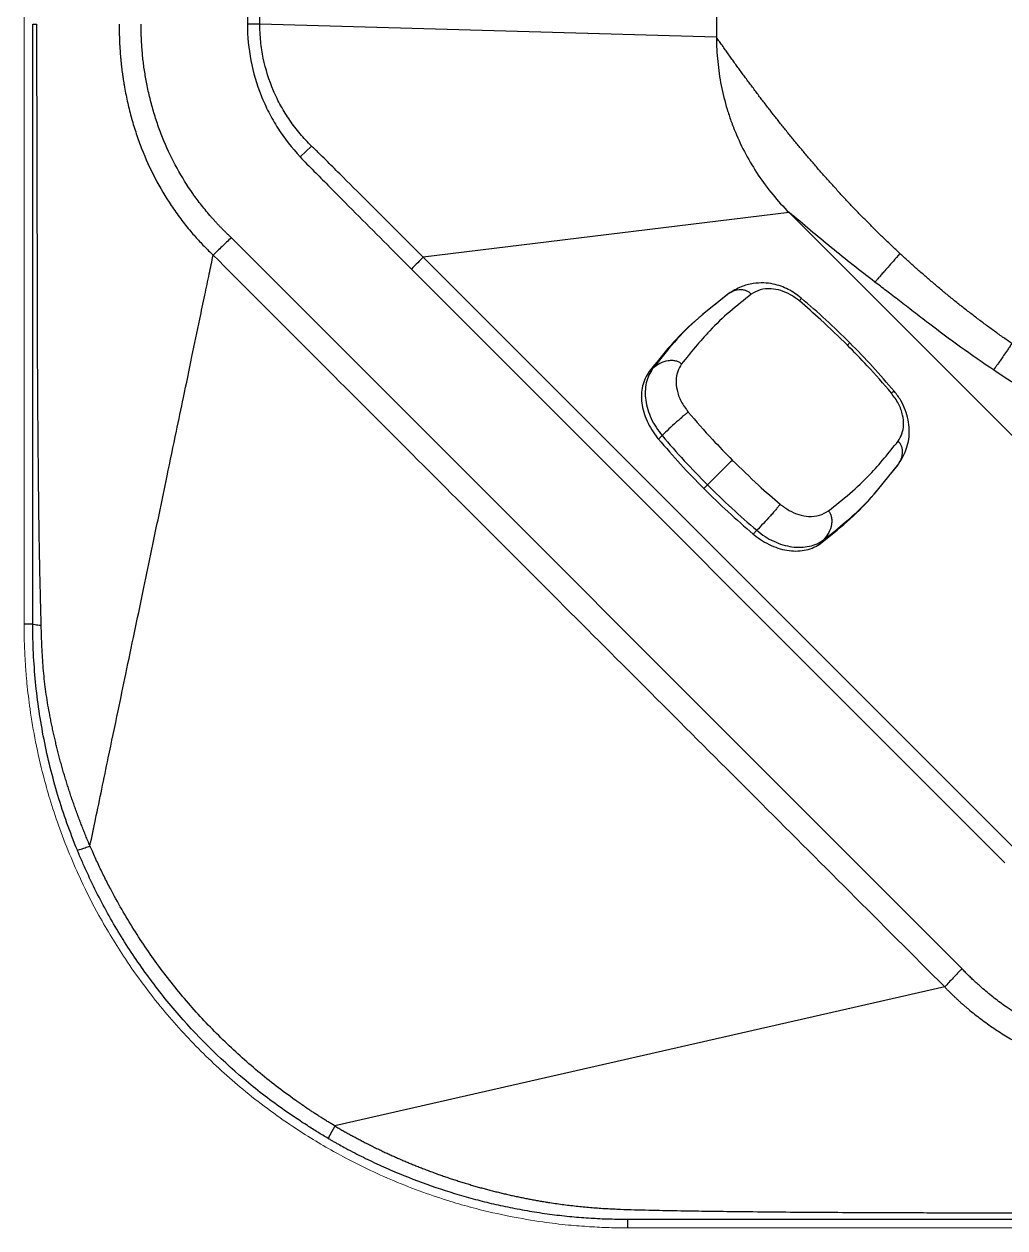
# Model space of a CAD drawing. Header units: inches. Extents: x 0 to 84, y -22 to 124.
# Drawn here: x 0 to 9.56, y 0.5 to 12.23 of the extents above; entities that cross this region are included whole.
import ezdxf

# ---------------------------------------------------------------- set-up
doc = ezdxf.new("R2010")
doc.units = ezdxf.units.IN
doc.header["$MEASUREMENT"] = 0
doc.layers.add('1', color=4, linetype='Continuous')
doc.layers.add('BDIM_CYAN', color=4, linetype='Continuous')

# ---------------------------------------------------------------- blocks, each defined once
blk = doc.blocks.new('sp4')
at = {"layer": 'BDIM_CYAN'}
for p, q in [((-111.259, 16.973), (-111.515, 16.768)), ((-111.3, 16.943), (-111.395, 16.865)), ((-111.503, 16.776), (-111.513, 16.767)), ((-111.519, 16.765), (-111.554, 16.734)), ((-111.513, 16.767), (-111.518, 16.763)), ((-111.998, 16.245), (-112.033, 16.214)), ((-111.952, 15.566), (-111.943, 15.555)), ((-111.908, 15.59), (-111.943, 15.555)), ((-109.809, 15.057), (-109.602, 15.315)), ((-109.714, 15.175), (-109.633, 15.274)), ((-111.466, 15.109), (-111.5, 15.075)), ((-109.839, 15.023), (-109.809, 15.057)), ((-110.986, 14.667), (-111.021, 14.631)), ((-111.021, 14.631), (-111.01, 14.623)), ((-110.331, 14.576), (-110.362, 14.541))]:
    blk.add_line(p, q, dxfattribs=at)
for points, knots in [([(-111.039, 16.967), (-111.046, 16.974), (-111.061, 16.989), (-111.09, 17.003), (-111.123, 17.011), (-111.174, 17.011), (-111.237, 16.991), (-111.278, 16.959), (-111.3, 16.943)], [0, 0, 0, 0, 0.075054, 0.162074, 0.266824, 0.391217, 0.685963, 1, 1, 1, 1]), ([(-110.554, 16.93), (-110.594, 16.961), (-110.656, 17.006), (-110.75, 17.046), (-110.829, 17.069), (-110.92, 17.08), (-111.026, 17.073), (-111.145, 17.043), (-111.219, 16.998), (-111.259, 16.973)], [0, 0, 0, 0, 0.1956, 0.29549, 0.399722, 0.51973, 0.657908, 0.816947, 1, 1, 1, 1]), ([(-110.57, 16.901), (-110.598, 16.923), (-110.655, 16.966), (-110.751, 17.006), (-110.852, 17.025), (-110.955, 17.016), (-111.011, 16.983), (-111.039, 16.967)], [0, 0, 0, 0, 0.1866606, 0.3733738, 0.5600009, 0.7800108, 1, 1, 1, 1]), ([(-111.039, 16.967), (-111.11, 16.911), (-111.252, 16.8), (-111.484, 16.579), (-111.629, 16.399), (-111.718, 16.288)], [0, 0, 0, 0, 0.280017, 0.560061, 1, 1, 1, 1]), ([(-110.57, 16.901), (-110.566, 16.907), (-110.557, 16.919), (-110.552, 16.928), (-110.553, 16.929), (-110.554, 16.93)], [0, 0, 0, 0, 0.30036, 0.64865, 1, 1, 1, 1]), ([(-110.103, 16.471), (-110.188, 16.554), (-110.339, 16.702), (-110.499, 16.841), (-110.57, 16.901)], [0, 0, 0, 0, 0.559986, 1, 1, 1, 1]), ([(-110.08, 16.494), (-110.157, 16.57), (-110.31, 16.72), (-110.472, 16.86), (-110.554, 16.93)], [0, 0, 0, 0, 0.499989, 1, 1, 1, 1]), ([(-111.567, 16.721), (-111.575, 16.714), (-111.668, 16.638), (-111.828, 16.471), (-111.965, 16.299), (-112.034, 16.213)], [0, 0, 0, 0, 0.04453, 0.522255, 1, 1, 1, 1]), ([(-111.518, 16.763), (-111.53, 16.753), (-111.628, 16.674), (-111.792, 16.503), (-111.929, 16.331), (-111.998, 16.245)], [0, 0, 0, 0, 0.067495, 0.533752, 1, 1, 1, 1]), ([(-110.103, 16.471), (-110.098, 16.476), (-110.088, 16.487), (-110.081, 16.494), (-110.081, 16.494), (-110.081, 16.494)], [0, 0, 0, 0, 0.302725, 0.653765, 1, 1, 1, 1]), ([(-109.674, 16.004), (-109.751, 16.094), (-109.889, 16.254), (-110.038, 16.405), (-110.103, 16.471)], [0, 0, 0, 0, 0.559986, 1, 1, 1, 1]), ([(-109.645, 16.02), (-109.715, 16.102), (-109.855, 16.264), (-110.005, 16.418), (-110.08, 16.494)], [0, 0, 0, 0, 0.500011, 1, 1, 1, 1]), ([(-111.718, 16.288), (-111.726, 16.294), (-111.744, 16.307), (-111.776, 16.318), (-111.812, 16.322), (-111.867, 16.318), (-111.934, 16.294), (-111.976, 16.262), (-111.998, 16.245)], [0, 0, 0, 0, 0.075054, 0.162074, 0.266825, 0.391217, 0.685963, 1, 1, 1, 1]), ([(-112.034, 16.213), (-112.048, 16.192), (-112.075, 16.149), (-112.1, 16.074), (-112.111, 15.993), (-112.108, 15.907), (-112.089, 15.818), (-112.056, 15.731), (-112.011, 15.645), (-111.972, 15.592), (-111.952, 15.566)], [0, 0, 0, 0, 0.125117, 0.250217, 0.375217, 0.500028, 0.624818, 0.749795, 0.874889, 1, 1, 1, 1]), ([(-111.998, 16.245), (-112.012, 16.223), (-112.04, 16.18), (-112.064, 16.104), (-112.075, 16.021), (-112.07, 15.934), (-112.05, 15.844), (-112.016, 15.755), (-111.969, 15.669), (-111.928, 15.617), (-111.908, 15.59)], [0, 0, 0, 0, 0.125614, 0.249921, 0.374322, 0.500224, 0.626008, 0.750296, 0.874495, 1, 1, 1, 1]), ([(-111.718, 16.288), (-111.732, 16.265), (-111.761, 16.217), (-111.775, 16.129), (-111.766, 16.029), (-111.728, 15.92), (-111.678, 15.852), (-111.653, 15.819)], [0, 0, 0, 0, 0.1868454, 0.373701, 0.5604087, 0.7802215, 1, 1, 1, 1]), ([(-109.674, 16.004), (-109.668, 16.008), (-109.656, 16.017), (-109.647, 16.022), (-109.646, 16.021), (-109.645, 16.02)], [0, 0, 0, 0, 0.300309, 0.648555, 1, 1, 1, 1]), ([(-109.609, 15.534), (-109.595, 15.558), (-109.566, 15.605), (-109.552, 15.694), (-109.561, 15.794), (-109.599, 15.902), (-109.649, 15.97), (-109.674, 16.004)], [0, 0, 0, 0, 0.186845, 0.373701, 0.560409, 0.780222, 1, 1, 1, 1]), ([(-109.602, 15.315), (-109.587, 15.339), (-109.555, 15.387), (-109.523, 15.469), (-109.502, 15.556), (-109.497, 15.649), (-109.507, 15.745), (-109.536, 15.841), (-109.58, 15.936), (-109.623, 15.992), (-109.645, 16.02)], [0, 0, 0, 0, 0.112495, 0.228159, 0.347147, 0.470402, 0.598132, 0.728352, 0.861827, 1, 1, 1, 1]), ([(-111.653, 15.819), (-111.66, 15.813), (-111.674, 15.803), (-111.702, 15.78), (-111.733, 15.752), (-111.783, 15.708), (-111.845, 15.651), (-111.886, 15.611), (-111.908, 15.59)], [0, 0, 0, 0, 0.075049, 0.162076, 0.266841, 0.391246, 0.685996, 1, 1, 1, 1]), ([(-111.653, 15.819), (-111.576, 15.729), (-111.437, 15.569), (-111.289, 15.418), (-111.224, 15.351)], [0, 0, 0, 0, 0.559986, 1, 1, 1, 1]), ([(-111.943, 15.555), (-111.872, 15.473), (-111.73, 15.308), (-111.578, 15.151), (-111.502, 15.073)], [0, 0, 0, 0, 0.499999, 1, 1, 1, 1]), ([(-110.287, 14.856), (-110.217, 14.912), (-110.075, 15.023), (-109.843, 15.244), (-109.697, 15.424), (-109.609, 15.534)], [0, 0, 0, 0, 0.280017, 0.560061, 1, 1, 1, 1]), ([(-109.633, 15.274), (-109.616, 15.295), (-109.584, 15.337), (-109.565, 15.4), (-109.565, 15.451), (-109.572, 15.484), (-109.587, 15.512), (-109.602, 15.527), (-109.609, 15.534)], [0, 0, 0, 0, 0.3139674, 0.6087214, 0.7331403, 0.8379208, 0.9249567, 1, 1, 1, 1]), ([(-111.224, 15.351), (-111.23, 15.345), (-111.242, 15.333), (-111.268, 15.307), (-111.297, 15.278), (-111.344, 15.231), (-111.404, 15.171), (-111.445, 15.13), (-111.466, 15.109)], [0, 0, 0, 0, 0.075048, 0.162077, 0.266843, 0.39125, 0.686, 1, 1, 1, 1]), ([(-111.224, 15.351), (-111.139, 15.268), (-110.988, 15.12), (-110.828, 14.982), (-110.757, 14.921)], [0, 0, 0, 0, 0.559986, 1, 1, 1, 1]), ([(-111.502, 15.073), (-111.424, 14.997), (-111.268, 14.845), (-111.103, 14.703), (-111.021, 14.631)], [0, 0, 0, 0, 0.500001, 1, 1, 1, 1]), ([(-110.331, 14.576), (-110.245, 14.645), (-110.073, 14.782), (-109.901, 14.947), (-109.821, 15.045), (-109.81, 15.059)], [0, 0, 0, 0, 0.463786, 0.92758, 1, 1, 1, 1]), ([(-110.757, 14.921), (-110.762, 14.915), (-110.773, 14.901), (-110.796, 14.873), (-110.823, 14.841), (-110.867, 14.792), (-110.924, 14.73), (-110.965, 14.688), (-110.986, 14.667)], [0, 0, 0, 0, 0.075048, 0.162077, 0.266845, 0.391253, 0.686004, 1, 1, 1, 1]), ([(-110.757, 14.921), (-110.729, 14.9), (-110.671, 14.857), (-110.576, 14.817), (-110.474, 14.798), (-110.372, 14.807), (-110.316, 14.84), (-110.287, 14.856)], [0, 0, 0, 0, 0.186661, 0.373374, 0.560001, 0.780011, 1, 1, 1, 1]), ([(-110.363, 14.54), (-110.277, 14.609), (-110.104, 14.746), (-109.937, 14.906), (-109.861, 14.999), (-109.854, 15.007)], [0, 0, 0, 0, 0.477462, 0.954902, 1, 1, 1, 1]), ([(-110.287, 14.856), (-110.281, 14.848), (-110.269, 14.83), (-110.258, 14.798), (-110.254, 14.762), (-110.258, 14.707), (-110.282, 14.64), (-110.314, 14.598), (-110.331, 14.576)], [0, 0, 0, 0, 0.075043, 0.162079, 0.26686, 0.391279, 0.686033, 1, 1, 1, 1]), ([(-110.986, 14.667), (-110.959, 14.646), (-110.907, 14.605), (-110.82, 14.558), (-110.732, 14.524), (-110.642, 14.504), (-110.555, 14.499), (-110.472, 14.51), (-110.396, 14.534), (-110.353, 14.562), (-110.331, 14.576)], [0, 0, 0, 0, 0.1255049, 0.2497039, 0.3739919, 0.4997761, 0.6256777, 0.7500786, 0.8743863, 1, 1, 1, 1]), ([(-111.01, 14.623), (-110.984, 14.603), (-110.931, 14.563), (-110.845, 14.518), (-110.757, 14.485), (-110.669, 14.467), (-110.583, 14.463), (-110.502, 14.474), (-110.427, 14.499), (-110.384, 14.526), (-110.363, 14.54)], [0, 0, 0, 0, 0.125112, 0.250206, 0.375182, 0.499972, 0.624783, 0.749783, 0.874883, 1, 1, 1, 1])]:
    blk.add_open_spline(points, degree=3, knots=knots, dxfattribs=at)
for points in [[(-111.908, 15.59), (-111.837, 15.508), (-111.694, 15.343), (-111.542, 15.187), (-111.466, 15.109)], [(-111.466, 15.109), (-111.388, 15.033), (-111.232, 14.88), (-111.068, 14.738), (-110.986, 14.667)]]:
    blk.add_open_spline(points, degree=3, dxfattribs=at)
blk = doc.blocks.new('2020 RELAY')
at = {"layer": '1', "linetype": 'Continuous', "lineweight": 18}
for p, q in [((0, 5.882), (0, 78.2)), ((78.2, 0), (5.882, 0))]:
    blk.add_line(p, q, dxfattribs=at)
at = {"layer": '1', "color": 3, "linetype": 'Continuous', "lineweight": 25}
for p, q in [((6.747, 15.541), (6.747, 11.599)), ((2.298, 11.726), (2.176, 11.726)), ((6.747, 11.599), (2.298, 11.726)), ((2.802, 10.538), (2.69, 10.434)), ((7.454, 9.892), (3.889, 9.457)), ((7.454, 9.892), (11.294, 6.052)), ((9.139, 2.527), (2.019, 9.647)), ((9.673, 3.673), (3.889, 9.457)), ((3.774, 9.341), (9.558, 3.558)), ((0.085, 5.882), (0, 5.882)), ((8.971, 2.348), (3.029, 0.993)), ((5.882, 0), (5.882, 0.085))]:
    blk.add_line(p, q, dxfattribs=at)
at = {"layer": '1', "color": 3, "linetype": 'Continuous', "lineweight": 25, "flags": 128}
for points in [[(2.176, 28.428), (2.176, 27.928), (2.176, 25.928), (2.176, 17.928), (2.176, 11.726)], [(2.298, 11.726), (2.298, 12.226), (2.298, 14.226), (2.298, 22.226), (2.298, 23.273), (2.298, 28.428)]]:
    blk.add_lwpolyline(points, dxfattribs=at)
at = {"layer": '1', "color": 3, "linetype": 'Continuous', "lineweight": 25}
for points, knots in [([(0.085, 5.882), (0.085, 6.004), (0.085, 6.126), (0.085, 6.371), (0.085, 6.494), (0.085, 6.738), (0.085, 6.859), (0.085, 7.103), (0.085, 7.225), (0.085, 7.59), (0.085, 7.834), (0.085, 8.32), (0.085, 8.563), (0.085, 9.05), (0.085, 9.293), (0.085, 9.78), (0.085, 10.024), (0.085, 10.755), (0.085, 11.241), (0.085, 11.728)], [0, 0, 0, 0, 0.0625, 0.0625, 0.125, 0.125, 0.1875, 0.1875, 0.25, 0.25, 0.375, 0.375, 0.5, 0.5, 0.625, 0.625, 0.75, 0.75, 1, 1, 1, 1]), ([(0.926, 11.728), (0.926, 11.715), (0.926, 11.691), (0.927, 11.654), (0.928, 11.618), (0.929, 11.582), (0.93, 11.546), (0.932, 11.511), (0.935, 11.476), (0.937, 11.441), (0.94, 11.407), (0.943, 11.373), (0.947, 11.339), (0.95, 11.306), (0.954, 11.273), (0.959, 11.241), (0.963, 11.209), (0.968, 11.177), (0.973, 11.145), (0.986, 11.072), (1.008, 10.959), (1.047, 10.807), (1.092, 10.659), (1.163, 10.463), (1.27, 10.226), (1.404, 10), (1.525, 9.829), (1.604, 9.73), (1.667, 9.658), (1.71, 9.61), (1.754, 9.564), (1.798, 9.52), (1.828, 9.491), (1.842, 9.477)], [0, 0, 0, 0, 0.014825, 0.029513, 0.044064, 0.058479, 0.072761, 0.086909, 0.100924, 0.114808, 0.128561, 0.142183, 0.155676, 0.16904, 0.182276, 0.195384, 0.208365, 0.221219, 0.233947, 0.24655, 0.310276, 0.372935, 0.434602, 0.495372, 0.622613, 0.747036, 0.810304, 0.87325, 0.899329, 0.925023, 0.950354, 0.975339, 1, 1, 1, 1]), ([(0.167, 5.868), (0.167, 5.895), (0.165, 5.949), (0.163, 6.031), (0.161, 6.112), (0.159, 6.193), (0.157, 6.274), (0.155, 6.356), (0.153, 6.438), (0.152, 6.52), (0.149, 6.658), (0.146, 6.849), (0.143, 7.095), (0.14, 7.38), (0.137, 7.705), (0.134, 8.071), (0.132, 8.438), (0.131, 8.844), (0.13, 9.291), (0.129, 9.778), (0.128, 10.265), (0.126, 10.752), (0.126, 11.24), (0.125, 11.565), (0.125, 11.728)], [0, 0, 0, 0, 0.013984, 0.027857, 0.041671, 0.055481, 0.069338, 0.083268, 0.097273, 0.111345, 0.125458, 0.167738, 0.20955, 0.251104, 0.313582, 0.376126, 0.438638, 0.501088, 0.584257, 0.667349, 0.75042, 0.833532, 0.916739, 1, 1, 1, 1]), ([(2.019, 9.647), (2.012, 9.654), (1.997, 9.668), (1.975, 9.689), (1.952, 9.711), (1.93, 9.733), (1.908, 9.756), (1.886, 9.779), (1.865, 9.803), (1.843, 9.826), (1.797, 9.879), (1.729, 9.961), (1.614, 10.115), (1.486, 10.322), (1.38, 10.542), (1.31, 10.724), (1.264, 10.863), (1.226, 11.004), (1.2, 11.12), (1.184, 11.211), (1.173, 11.275), (1.164, 11.339), (1.157, 11.403), (1.151, 11.468), (1.146, 11.532), (1.143, 11.597), (1.141, 11.662), (1.141, 11.706), (1.141, 11.727)], [0, 0, 0, 0, 0.013229, 0.026547, 0.039955, 0.053457, 0.067054, 0.080749, 0.094542, 0.108437, 0.122434, 0.184598, 0.245823, 0.370658, 0.49756, 0.560254, 0.622939, 0.685779, 0.748939, 0.776802, 0.804643, 0.832475, 0.860312, 0.888165, 0.916047, 0.943972, 0.971952, 1, 1, 1, 1]), ([(2.176, 11.726), (2.176, 11.606), (2.188, 11.488), (2.232, 11.257), (2.265, 11.143), (2.321, 11.005), (2.333, 10.977), (2.357, 10.922), (2.37, 10.896), (2.411, 10.816), (2.44, 10.765), (2.536, 10.615), (2.608, 10.522), (2.69, 10.434)], [0, 0, 0, 0, 0.25, 0.25, 0.5, 0.5, 0.5625, 0.5625, 0.625, 0.625, 0.75, 0.75, 1, 1, 1, 1]), ([(2.802, 10.538), (2.782, 10.558), (2.763, 10.577), (2.725, 10.618), (2.707, 10.638), (2.654, 10.701), (2.621, 10.745), (2.559, 10.835), (2.53, 10.881), (2.49, 10.954), (2.477, 10.978), (2.453, 11.028), (2.441, 11.053), (2.387, 11.181), (2.354, 11.286), (2.32, 11.449), (2.312, 11.504), (2.303, 11.587), (2.301, 11.615), (2.299, 11.657), (2.298, 11.677), (2.298, 11.702), (2.298, 11.712), (2.298, 11.719), (2.298, 11.723), (2.298, 11.726)], [0, 0, 0, 0, 0.0625, 0.0625, 0.125, 0.125, 0.25, 0.25, 0.375, 0.375, 0.4375, 0.4375, 0.5, 0.5, 0.75, 0.75, 0.875, 0.875, 0.9375, 0.9375, 0.96875, 0.984375, 0.992187, 0.992187, 1, 1, 1, 1]), ([(6.747, 11.599), (6.747, 11.52), (6.755, 11.362), (6.789, 11.127), (6.838, 10.935), (6.878, 10.813), (6.898, 10.758), (6.907, 10.735), (6.914, 10.716), (6.92, 10.702), (6.925, 10.689), (6.959, 10.606), (7.029, 10.459), (7.151, 10.255), (7.292, 10.065), (7.398, 9.948), (7.454, 9.892)], [0, 0, 0, 0, 0.125, 0.25, 0.375, 0.4375, 0.453125, 0.46875, 0.476562, 0.484375, 0.492188, 0.5, 0.625, 0.75, 0.875, 1, 1, 1, 1]), ([(8.534, 9.493), (8.521, 9.505), (8.494, 9.53), (8.454, 9.568), (8.415, 9.606), (8.375, 9.644), (8.336, 9.682), (8.297, 9.72), (8.259, 9.758), (8.221, 9.797), (8.183, 9.835), (8.145, 9.874), (8.107, 9.913), (8.07, 9.952), (8.033, 9.99), (7.997, 10.03), (7.96, 10.069), (7.924, 10.108), (7.888, 10.147), (7.853, 10.187), (7.818, 10.226), (7.782, 10.266), (7.748, 10.306), (7.713, 10.345), (7.679, 10.385), (7.644, 10.425), (7.611, 10.465), (7.577, 10.505), (7.544, 10.545), (7.51, 10.585), (7.477, 10.626), (7.445, 10.666), (7.412, 10.706), (7.38, 10.747), (7.348, 10.787), (7.316, 10.828), (7.284, 10.868), (7.253, 10.909), (7.222, 10.949), (7.19, 10.99), (7.16, 11.03), (7.129, 11.071), (7.099, 11.112), (7.068, 11.152), (7.038, 11.193), (7.008, 11.233), (6.979, 11.274), (6.949, 11.315), (6.92, 11.355), (6.89, 11.396), (6.861, 11.437), (6.833, 11.477), (6.804, 11.518), (6.775, 11.558), (6.756, 11.585), (6.747, 11.599)], [0, 0, 0, 0, 0.018787, 0.0375807, 0.0563808, 0.0751871, 0.0939995, 0.1128179, 0.131642, 0.1504715, 0.1693065, 0.1881466, 0.2069917, 0.2258415, 0.2446959, 0.2635547, 0.2824177, 0.3012846, 0.3201553, 0.3390295, 0.357907, 0.3767877, 0.3956712, 0.4145574, 0.4334462, 0.4523374, 0.4712308, 0.490126, 0.5090229, 0.5279211, 0.5468205, 0.5657207, 0.5846214, 0.6035225, 0.6224236, 0.6413245, 0.6602248, 0.6791243, 0.6980227, 0.7169197, 0.735815, 0.7547083, 0.7735993, 0.7924878, 0.8113733, 0.8302557, 0.8491345, 0.8680095, 0.8868803, 0.9057466, 0.9246082, 0.9434647, 0.9623157, 0.9811609, 1, 1, 1, 1]), ([(3.889, 9.457), (3.709, 9.637), (3.528, 9.818), (3.256, 10.089), (3.166, 10.179), (3.03, 10.314), (2.985, 10.359), (2.917, 10.427), (2.894, 10.449), (2.86, 10.483), (2.849, 10.494), (2.826, 10.516), (2.814, 10.527), (2.802, 10.538)], [0, 0, 0, 0, 0.5, 0.5, 0.75, 0.75, 0.875, 0.875, 0.9375, 0.9375, 0.96875, 0.96875, 1, 1, 1, 1]), ([(2.69, 10.434), (2.712, 10.41), (2.734, 10.387), (2.779, 10.342), (2.802, 10.319), (2.87, 10.251), (2.915, 10.205), (3.05, 10.068), (3.14, 9.977), (3.412, 9.704), (3.593, 9.523), (3.774, 9.341)], [0, 0, 0, 0, 0.0625, 0.0625, 0.125, 0.125, 0.25, 0.25, 0.5, 0.5, 1, 1, 1, 1]), ([(2.019, 9.647), (1.989, 9.618), (1.959, 9.589), (1.899, 9.532), (1.87, 9.504), (1.842, 9.477)], [0, 0, 0, 0, 0.5, 0.5, 1, 1, 1, 1]), ([(0.642, 3.722), (0.66, 3.808), (0.699, 3.992), (0.758, 4.278), (0.831, 4.631), (0.91, 5.004), (0.994, 5.412), (1.075, 5.796), (1.156, 6.185), (1.236, 6.567), (1.315, 6.946), (1.398, 7.345), (1.477, 7.726), (1.558, 8.113), (1.634, 8.476), (1.703, 8.809), (1.759, 9.078), (1.803, 9.287), (1.83, 9.417), (1.842, 9.477)], [0, 0, 0, 0, 0.044931, 0.096191, 0.148732, 0.228718, 0.290778, 0.361245, 0.429108, 0.493772, 0.560395, 0.626299, 0.701746, 0.758826, 0.828076, 0.891353, 0.932152, 0.968364, 1, 1, 1, 1]), ([(1.843, 9.477), (2.127, 9.192), (2.7, 8.619), (3.565, 7.754), (4.44, 6.879), (5.326, 5.993), (6.223, 5.096), (7.131, 4.189), (8.048, 3.271), (8.662, 2.657), (8.971, 2.348)], [0, 0, 0, 0, 0.119909, 0.241189, 0.363918, 0.48818, 0.614035, 0.741389, 0.870097, 1, 1, 1, 1]), ([(3.889, 9.457), (3.873, 9.441), (3.855, 9.423), (3.816, 9.383), (3.795, 9.362), (3.774, 9.341)], [0, 0, 0, 0, 0.5, 0.5, 1, 1, 1, 1]), ([(9.625, 8.616), (9.61, 8.626), (9.58, 8.647), (9.534, 8.679), (9.49, 8.711), (9.445, 8.743), (9.4, 8.776), (9.356, 8.808), (9.313, 8.841), (9.269, 8.874), (9.226, 8.907), (9.183, 8.94), (9.14, 8.974), (9.098, 9.007), (9.056, 9.041), (9.014, 9.075), (8.973, 9.109), (8.932, 9.143), (8.891, 9.178), (8.85, 9.212), (8.81, 9.247), (8.769, 9.281), (8.73, 9.316), (8.69, 9.351), (8.651, 9.387), (8.612, 9.422), (8.573, 9.457), (8.547, 9.481), (8.534, 9.493)], [0, 0, 0, 0, 0.038279, 0.076572, 0.114879, 0.153201, 0.191538, 0.229888, 0.268254, 0.306634, 0.345029, 0.383439, 0.421863, 0.460302, 0.498756, 0.537224, 0.575707, 0.614205, 0.652717, 0.691245, 0.729788, 0.768346, 0.806919, 0.845507, 0.88411, 0.922726, 0.961356, 1, 1, 1, 1]), ([(9.447, 8.358), (9.34, 8.429), (9.123, 8.58), (8.861, 8.776), (8.666, 8.926), (8.528, 9.032), (8.401, 9.131), (8.326, 9.188), (8.291, 9.215)], [0, 0, 0, 0, 0.25, 0.5, 0.625, 0.75, 0.875, 1, 1, 1, 1]), ([(9.625, 8.616), (9.617, 8.604), (9.602, 8.581), (9.574, 8.541), (9.544, 8.497), (9.515, 8.456), (9.485, 8.413), (9.461, 8.378), (9.451, 8.363), (9.447, 8.358)], [0, 0, 0, 0, 0.0625, 0.125, 0.25, 0.375, 0.5, 0.75, 1, 1, 1, 1]), ([(12.127, 6.984), (12.094, 6.997), (12.024, 7.023), (11.919, 7.064), (11.839, 7.097), (11.787, 7.118), (11.752, 7.132), (11.691, 7.157), (11.572, 7.208), (11.339, 7.309), (11.023, 7.456), (10.67, 7.633), (10.337, 7.812), (10.024, 7.992), (9.727, 8.174), (9.539, 8.296), (9.447, 8.358)], [0, 0, 0, 0, 0.0139531, 0.0295781, 0.0452031, 0.0491094, 0.0530156, 0.0608281, 0.0764531, 0.1077031, 0.1702031, 0.2327031, 0.2952031, 0.3577031, 0.4202031, 0.4827031, 0.4827031, 0.4827031, 0.4827031]), ([(0.167, 5.868), (0.143, 5.87), (0.123, 5.872), (0.095, 5.877), (0.087, 5.879), (0.085, 5.882)], [0, 0, 0, 0, 0.5, 0.5, 1, 1, 1, 1]), ([(0.519, 3.681), (0.483, 3.768), (0.449, 3.856), (0.387, 4.033), (0.357, 4.122), (0.276, 4.393), (0.231, 4.575), (0.176, 4.852), (0.16, 4.945), (0.133, 5.131), (0.121, 5.224), (0.103, 5.412), (0.096, 5.506), (0.087, 5.693), (0.085, 5.787), (0.085, 5.882)], [0, 0, 0, 0, 0.125, 0.125, 0.25, 0.25, 0.5, 0.5, 0.625, 0.625, 0.75, 0.75, 0.875, 0.875, 1, 1, 1, 1]), ([(0.642, 3.722), (0.635, 3.738), (0.621, 3.771), (0.601, 3.82), (0.581, 3.87), (0.562, 3.919), (0.542, 3.969), (0.524, 4.019), (0.505, 4.069), (0.488, 4.119), (0.47, 4.169), (0.453, 4.219), (0.436, 4.27), (0.42, 4.321), (0.405, 4.371), (0.389, 4.422), (0.375, 4.473), (0.36, 4.525), (0.346, 4.576), (0.333, 4.627), (0.32, 4.679), (0.308, 4.73), (0.296, 4.782), (0.284, 4.834), (0.273, 4.886), (0.262, 4.938), (0.252, 4.99), (0.239, 5.059), (0.224, 5.144), (0.209, 5.247), (0.197, 5.35), (0.187, 5.453), (0.18, 5.557), (0.174, 5.66), (0.17, 5.764), (0.168, 5.833), (0.167, 5.868)], [0, 0, 0, 0, 0.0241037, 0.0481976, 0.072283, 0.0963611, 0.1204331, 0.1444999, 0.1685621, 0.1926193, 0.2166709, 0.2407164, 0.2647556, 0.2887884, 0.312816, 0.3368393, 0.3608596, 0.3848782, 0.4088958, 0.4329115, 0.4569239, 0.4809318, 0.504934, 0.5289308, 0.5529266, 0.5769263, 0.6009341, 0.6249545, 0.6718263, 0.7186983, 0.7655423, 0.8123773, 0.8592332, 0.9061217, 0.9530445, 1, 1, 1, 1]), ([(0.519, 3.681), (0.52, 3.68), (0.524, 3.681), (0.536, 3.684), (0.545, 3.687), (0.567, 3.694), (0.58, 3.699), (0.609, 3.709), (0.625, 3.715), (0.642, 3.722)], [0, 0, 0, 0, 0.25, 0.25, 0.5, 0.5, 0.75, 0.75, 1, 1, 1, 1]), ([(2.964, 0.872), (2.93, 0.892), (2.895, 0.912), (2.827, 0.954), (2.794, 0.975), (2.693, 1.039), (2.628, 1.083), (2.433, 1.218), (2.308, 1.313), (1.945, 1.614), (1.719, 1.833), (1.458, 2.133), (1.407, 2.194), (1.308, 2.318), (1.26, 2.381), (1.119, 2.572), (1.031, 2.702), (0.866, 2.97), (0.788, 3.108), (0.681, 3.319), (0.647, 3.39), (0.597, 3.498), (0.581, 3.534), (0.557, 3.589), (0.549, 3.607), (0.534, 3.644), (0.526, 3.662), (0.519, 3.681)], [0, 0, 0, 0, 0.03125, 0.03125, 0.0625, 0.0625, 0.125, 0.125, 0.25, 0.25, 0.5, 0.5, 0.5625, 0.5625, 0.625, 0.625, 0.75, 0.75, 0.875, 0.875, 0.9375, 0.9375, 0.96875, 0.96875, 0.984375, 0.984375, 1, 1, 1, 1]), ([(3.029, 0.993), (3.018, 1), (2.996, 1.013), (2.963, 1.033), (2.93, 1.054), (2.898, 1.074), (2.865, 1.095), (2.833, 1.116), (2.8, 1.137), (2.768, 1.158), (2.736, 1.18), (2.705, 1.202), (2.673, 1.224), (2.59, 1.282), (2.456, 1.381), (2.277, 1.524), (2.104, 1.675), (1.88, 1.885), (1.615, 2.164), (1.325, 2.524), (1.065, 2.904), (0.89, 3.209), (0.779, 3.425), (0.721, 3.546), (0.68, 3.637), (0.654, 3.695), (0.646, 3.713), (0.642, 3.722)], [0, 0, 0, 0, 0.010462, 0.020963, 0.031472, 0.041963, 0.052437, 0.062897, 0.07335, 0.083795, 0.094233, 0.104665, 0.115089, 0.125506, 0.187878, 0.250114, 0.312316, 0.37458, 0.499703, 0.625394, 0.750197, 0.874816, 0.911241, 0.947743, 0.984316, 0.992187, 1, 1, 1, 1]), ([(9.139, 2.527), (9.11, 2.497), (9.082, 2.466), (9.025, 2.406), (8.997, 2.376), (8.971, 2.348)], [0, 0, 0, 0, 0.5, 0.5, 1, 1, 1, 1]), ([(11.22, 1.642), (11.208, 1.642), (11.185, 1.642), (11.15, 1.643), (11.116, 1.644), (11.081, 1.645), (11.047, 1.647), (11.012, 1.649), (10.978, 1.651), (10.944, 1.654), (10.91, 1.658), (10.875, 1.661), (10.841, 1.666), (10.807, 1.67), (10.773, 1.675), (10.739, 1.68), (10.705, 1.686), (10.672, 1.692), (10.601, 1.706), (10.494, 1.73), (10.353, 1.77), (10.214, 1.817), (10.033, 1.889), (9.814, 1.996), (9.608, 2.124), (9.453, 2.238), (9.366, 2.31), (9.306, 2.363), (9.269, 2.396), (9.234, 2.429), (9.201, 2.462), (9.169, 2.494), (9.149, 2.516), (9.139, 2.527)], [0, 0, 0, 0, 0.014904, 0.029787, 0.04465, 0.059496, 0.074327, 0.089144, 0.103949, 0.118745, 0.133533, 0.148316, 0.163095, 0.177873, 0.192651, 0.207432, 0.222217, 0.237009, 0.251809, 0.314932, 0.377905, 0.4409, 0.504086, 0.629975, 0.754624, 0.816335, 0.877749, 0.899605, 0.920858, 0.941516, 0.961587, 0.981078, 1, 1, 1, 1]), ([(8.971, 2.348), (8.978, 2.341), (8.991, 2.326), (9.012, 2.305), (9.034, 2.283), (9.056, 2.262), (9.079, 2.24), (9.102, 2.218), (9.126, 2.196), (9.151, 2.175), (9.176, 2.153), (9.233, 2.105), (9.323, 2.034), (9.449, 1.944), (9.579, 1.86), (9.715, 1.783), (9.855, 1.713), (9.972, 1.662), (10.062, 1.626), (10.125, 1.603), (10.188, 1.581), (10.252, 1.56), (10.317, 1.541), (10.383, 1.523), (10.449, 1.506), (10.516, 1.491), (10.583, 1.477), (10.651, 1.465), (10.72, 1.454), (10.79, 1.444), (10.86, 1.436), (10.931, 1.429), (11.002, 1.424), (11.074, 1.42), (11.147, 1.418), (11.195, 1.417), (11.22, 1.417)], [0, 0, 0, 0, 0.011854, 0.023886, 0.036099, 0.048496, 0.06108, 0.073852, 0.086816, 0.099974, 0.113326, 0.126873, 0.188452, 0.250944, 0.312541, 0.374599, 0.437246, 0.500631, 0.527261, 0.553974, 0.580782, 0.607695, 0.634718, 0.661861, 0.689132, 0.716538, 0.74409, 0.771794, 0.79966, 0.827697, 0.855913, 0.884316, 0.912917, 0.941724, 0.970748, 1, 1, 1, 1]), ([(3.029, 0.993), (3.028, 0.991), (3.025, 0.985), (3.02, 0.978), (3.016, 0.97), (3.012, 0.963), (3.008, 0.956), (3.005, 0.95), (3.001, 0.944), (2.998, 0.938), (2.995, 0.932), (2.992, 0.927), (2.989, 0.922), (2.987, 0.917), (2.984, 0.912), (2.982, 0.907), (2.979, 0.902), (2.975, 0.896), (2.972, 0.89), (2.97, 0.885), (2.968, 0.88), (2.966, 0.876), (2.964, 0.873), (2.964, 0.872), (2.964, 0.872)], [0, 0, 0, 0, 0.039307, 0.078033, 0.116175, 0.153736, 0.190723, 0.227145, 0.263014, 0.298344, 0.33315, 0.36745, 0.401264, 0.434616, 0.46753, 0.500031, 0.551085, 0.605392, 0.662962, 0.723802, 0.787925, 0.855353, 0.926072, 1, 1, 1, 1]), ([(3.029, 0.993), (3.042, 0.986), (3.068, 0.97), (3.107, 0.948), (3.146, 0.926), (3.185, 0.904), (3.225, 0.883), (3.265, 0.862), (3.304, 0.841), (3.345, 0.82), (3.385, 0.8), (3.425, 0.78), (3.466, 0.761), (3.506, 0.741), (3.547, 0.722), (3.588, 0.704), (3.629, 0.685), (3.67, 0.667), (3.712, 0.649), (3.753, 0.632), (3.781, 0.621), (3.795, 0.615)], [0, 0, 0, 0, 0.052643, 0.105271, 0.157887, 0.210492, 0.26309, 0.315685, 0.368281, 0.420881, 0.47349, 0.526109, 0.578739, 0.631379, 0.684027, 0.736682, 0.789343, 0.842007, 0.894673, 0.947338, 1, 1, 1, 1]), ([(2.964, 0.872), (2.973, 0.866), (2.992, 0.856), (3.02, 0.839), (3.049, 0.824), (3.086, 0.803), (3.144, 0.771), (3.22, 0.731), (3.335, 0.673), (3.48, 0.604), (3.714, 0.503), (4.011, 0.391), (4.312, 0.299), (4.554, 0.238), (4.737, 0.198), (4.926, 0.163), (5.119, 0.134), (5.311, 0.112), (5.467, 0.099), (5.59, 0.092), (5.682, 0.088), (5.78, 0.086), (5.847, 0.085), (5.882, 0.085)], [0, 0, 0, 0, 0.0106569, 0.021313, 0.0319726, 0.0423175, 0.0638175, 0.0961394, 0.1271664, 0.1903428, 0.2527936, 0.3776858, 0.5017976, 0.5611445, 0.6224159, 0.6855348, 0.750511, 0.8138602, 0.8751945, 0.9039401, 0.9343126, 0.9663281, 1, 1, 1, 1]), ([(3.795, 0.615), (3.81, 0.609), (3.839, 0.597), (3.883, 0.58), (3.928, 0.562), (3.972, 0.546), (4.017, 0.529), (4.062, 0.513), (4.107, 0.498), (4.152, 0.482), (4.197, 0.468), (4.243, 0.453), (4.288, 0.439), (4.334, 0.425), (4.38, 0.411), (4.425, 0.398), (4.471, 0.386), (4.517, 0.373), (4.563, 0.361), (4.61, 0.35), (4.656, 0.339), (4.702, 0.328), (4.749, 0.317), (4.795, 0.307), (4.842, 0.297), (4.889, 0.288), (4.936, 0.279), (4.982, 0.27), (5.029, 0.262), (5.076, 0.254), (5.153, 0.242), (5.26, 0.227), (5.397, 0.211), (5.535, 0.198), (5.673, 0.188), (5.811, 0.182), (5.995, 0.176), (6.225, 0.171), (6.502, 0.166), (6.778, 0.162), (7.085, 0.159), (7.423, 0.155), (7.791, 0.153), (8.037, 0.151), (8.16, 0.151)], [0, 0, 0, 0, 0.010776, 0.021553, 0.032329, 0.043105, 0.05388, 0.064656, 0.075431, 0.086206, 0.096982, 0.107757, 0.118533, 0.129308, 0.140083, 0.150859, 0.161635, 0.172411, 0.183187, 0.193964, 0.20474, 0.215516, 0.226292, 0.237069, 0.247845, 0.258621, 0.269397, 0.280172, 0.290947, 0.301723, 0.312498, 0.34375, 0.375001, 0.40625, 0.437497, 0.468745, 0.499996, 0.562499, 0.624999, 0.687499, 0.749999, 0.833332, 0.916666, 1, 1, 1, 1]), ([(8.16, 0.151), (8.245, 0.15), (8.415, 0.15), (8.67, 0.149), (8.925, 0.148), (9.18, 0.148), (9.435, 0.148), (9.69, 0.148), (9.945, 0.148), (10.2, 0.148), (10.455, 0.148), (10.71, 0.148), (10.965, 0.148), (11.135, 0.148), (11.22, 0.148)], [0, 0, 0, 0, 0.083336, 0.166674, 0.250011, 0.333344, 0.416671, 0.499999, 0.583328, 0.66666, 0.75, 0.833336, 0.916668, 1, 1, 1, 1]), ([(5.882, 0.085), (5.884, 0.085), (5.888, 0.085), (5.894, 0.085), (5.9, 0.085), (5.907, 0.085), (5.913, 0.085), (5.92, 0.085), (5.927, 0.085), (5.933, 0.085), (5.94, 0.085), (5.947, 0.085), (5.954, 0.085), (5.962, 0.085), (5.969, 0.085), (5.976, 0.085), (5.984, 0.085), (5.991, 0.085), (5.999, 0.085), (6.007, 0.085), (6.014, 0.085), (6.022, 0.085), (6.03, 0.085), (6.039, 0.085), (6.047, 0.085), (6.055, 0.085), (6.064, 0.085), (6.072, 0.085), (6.081, 0.085), (6.089, 0.085), (6.098, 0.085), (6.107, 0.085), (6.116, 0.085), (6.125, 0.085), (6.134, 0.085), (6.144, 0.085), (6.153, 0.085), (6.162, 0.085), (6.172, 0.085), (6.182, 0.085), (6.191, 0.085), (6.201, 0.085), (6.211, 0.085), (6.221, 0.085), (6.231, 0.085), (6.242, 0.085), (6.252, 0.085), (6.262, 0.085), (6.273, 0.085), (6.283, 0.085), (6.294, 0.085), (6.305, 0.085), (6.316, 0.085), (6.327, 0.085), (6.338, 0.085), (6.349, 0.085), (6.36, 0.085), (6.372, 0.085), (6.383, 0.085), (6.395, 0.085), (6.406, 0.085), (6.418, 0.085), (6.43, 0.085), (6.442, 0.085), (6.454, 0.085), (6.466, 0.085), (6.478, 0.085), (6.49, 0.085), (6.503, 0.085), (6.515, 0.085), (6.528, 0.085), (6.541, 0.085), (6.553, 0.085), (6.566, 0.085), (6.579, 0.085), (6.592, 0.085), (6.605, 0.085), (6.698, 0.085), (6.869, 0.085), (7.119, 0.085), (7.329, 0.085), (7.584, 0.085), (7.965, 0.085), (8.498, 0.085), (9.158, 0.085), (9.873, 0.085), (10.579, 0.085), (11.031, 0.085), (11.22, 0.085)], [0, 0, 0, 0, 0.001151, 0.00232, 0.0035064, 0.0047105, 0.0059323, 0.0071718, 0.008429, 0.009704, 0.0109966, 0.012307, 0.0136352, 0.014981, 0.0163446, 0.0177259, 0.019125, 0.0205418, 0.0219764, 0.0234288, 0.0248989, 0.0263867, 0.0278924, 0.0294158, 0.030957, 0.032516, 0.0340927, 0.0356873, 0.0372996, 0.0389297, 0.0405776, 0.0422432, 0.0439267, 0.0456279, 0.0473469, 0.0490837, 0.0508383, 0.0526107, 0.0544009, 0.0562089, 0.0580346, 0.0598782, 0.0617395, 0.0636187, 0.0655156, 0.0674303, 0.0693628, 0.071313, 0.0732811, 0.075267, 0.0772706, 0.079292, 0.0813312, 0.0833882, 0.085463, 0.0875555, 0.0896659, 0.091794, 0.0939399, 0.0961035, 0.098285, 0.1004842, 0.1027012, 0.1049359, 0.1071885, 0.1094588, 0.1117468, 0.1140527, 0.1163763, 0.1187176, 0.1210767, 0.1234536, 0.1258482, 0.1282606, 0.1306907, 0.1331386, 0.1356042, 0.1380876, 0.1849529, 0.2317983, 0.2786024, 0.3032682, 0.3746921, 0.4928272, 0.6028326, 0.7459674, 0.8941844, 1, 1, 1, 1])]:
    blk.add_open_spline(points, degree=3, knots=knots, dxfattribs=at)
for points in [[(0.085, 11.728), (0.089, 11.728), (0.103, 11.728), (0.125, 11.728)], [(8.291, 9.215), (8.219, 9.269), (8.077, 9.379), (7.867, 9.548), (7.661, 9.72), (7.524, 9.835), (7.454, 9.892)], [(8.534, 9.493), (8.511, 9.466), (8.468, 9.417), (8.417, 9.358), (8.377, 9.313), (8.348, 9.279), (8.326, 9.254), (8.31, 9.236), (8.299, 9.223), (8.294, 9.217), (8.291, 9.215)]]:
    blk.add_open_spline(points, degree=3, dxfattribs=at)
at = {"layer": '1', "linetype": 'Continuous', "lineweight": 18}
blk.add_open_spline([(0, 5.882), (0, 5.866), (0, 5.834), (0.001, 5.785), (0.002, 5.735), (0.003, 5.685), (0.005, 5.633), (0.008, 5.581), (0.011, 5.527), (0.014, 5.473), (0.018, 5.418), (0.023, 5.361), (0.034, 5.241), (0.059, 5.031), (0.111, 4.73), (0.177, 4.438), (0.253, 4.167), (0.337, 3.911), (0.439, 3.646), (0.568, 3.352), (0.743, 3.008), (1.001, 2.584), (1.331, 2.14), (1.717, 1.717), (2.14, 1.331), (2.575, 1.007), (2.996, 0.75), (3.339, 0.574), (3.643, 0.44), (3.911, 0.337), (4.167, 0.253), (4.438, 0.177), (4.73, 0.111), (5.031, 0.059), (5.256, 0.032), (5.408, 0.019), (5.509, 0.012), (5.606, 0.006), (5.701, 0.003), (5.792, 0), (5.852, 0), (5.882, 0)], degree=3, knots=[0, 0, 0, 0, 0.005158, 0.010421, 0.015791, 0.021266, 0.026847, 0.032533, 0.038326, 0.044224, 0.050228, 0.056338, 0.062554, 0.089601, 0.124887, 0.161667, 0.186877, 0.216224, 0.249035, 0.279294, 0.320464, 0.374224, 0.440167, 0.5, 0.559832, 0.625775, 0.675957, 0.719703, 0.750965, 0.783776, 0.813123, 0.838333, 0.875114, 0.9104, 0.937447, 0.948761, 0.95972, 0.970323, 0.980571, 0.990463, 1, 1, 1, 1], dxfattribs=at)
at = {"layer": '1'}
blk.add_blockref('sp4', (118.125, -7.871), dxfattribs=at)

msp = doc.modelspace()

# ---------------------------------------------------------------- block references
msp.add_blockref('2020 RELAY', (0, 0.5))

doc.saveas('drawing.dxf')
